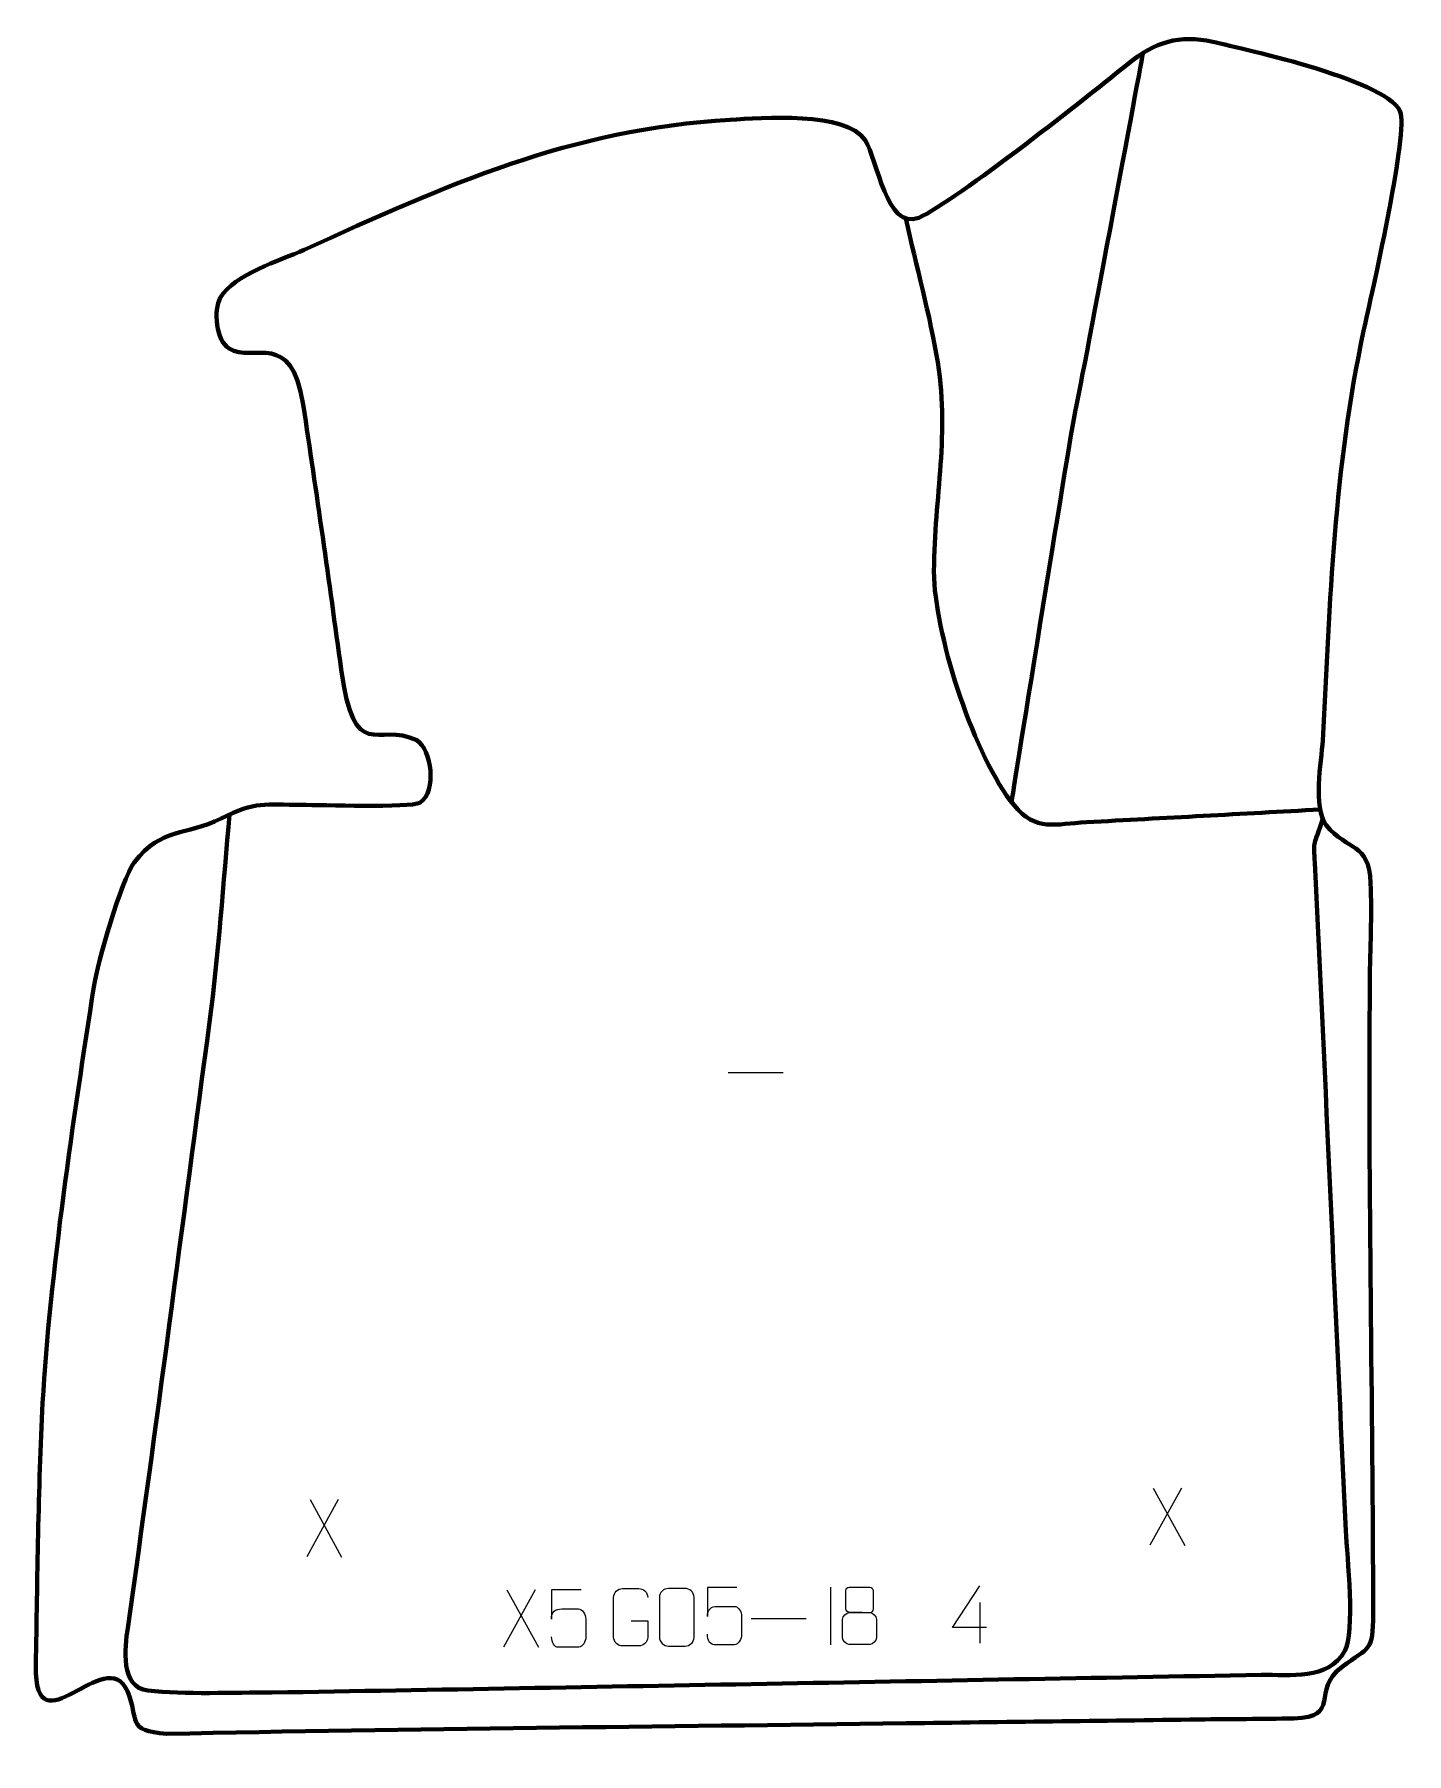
# Model space of a CAD drawing. Header units: millimetres. Extents: x 927 to 1523, y 75 to 823.
import ezdxf

# ---------------------------------------------------------------- set-up
doc = ezdxf.new("R2010")
doc.units = ezdxf.units.MM
doc.header["$MEASUREMENT"] = 0
doc.layers.add('layer 2', color=7, linetype='Continuous')
doc.layers.add('layer 3', color=7, linetype='Continuous')

msp = doc.modelspace()

# ---------------------------------------------------------------- linework, layer by layer
at = {"layer": 'layer 2', "color": 142, "lineweight": 158}
for points, knots in [([(1351.69, 489.0128), (1351.69, 489.0128), (1378.8241, 658.2688), (1379.6179, 660.1209), (1379.6179, 660.1209), (1380.4117, 661.973), (1408.8459, 814.5996), (1408.8459, 814.5996)], [0, 0, 0, 0, 0.33333333, 0.33333333, 0.33333333, 0.33333333, 1, 1, 1, 1]), ([(1305.7609, 742.6833), (1310.3023, 722.3769), (1316.2404, 700.4278), (1319.6867, 680.1298), (1319.6867, 680.1298), (1324.9467, 646.4057), (1317.6402, 619.0772), (1318.0174, 586.3948), (1318.0174, 586.3948), (1319.3518, 558.9834), (1335.4985, 508.799), (1352.7771, 487.6139), (1352.7771, 487.6139), (1362.2398, 476.0119), (1370.7954, 479.5316), (1384.2361, 480.2487), (1384.2361, 480.2487), (1418.115, 482.0562), (1451.9675, 483.8774), (1485.842, 485.7835)], [0, 0, 0, 0, 0.16666667, 0.16666667, 0.16666667, 0.16666667, 0.33333333, 0.33333333, 0.33333333, 0.33333333, 0.5, 0.5, 0.5, 0.5, 0.66666667, 0.66666667, 0.66666667, 0.66666667, 1, 1, 1, 1]), ([(1011.8437, 483.6095), (1009.2024, 453.8214), (1007.1154, 422.9248), (1003.1743, 393.3912), (1003.1743, 393.3912), (991.4532, 305.5566), (980.0314, 217.6854), (967.6251, 129.9435), (967.6251, 129.9435), (966.4224, 121.4421), (964.2325, 104.1961), (976.3949, 102.7915), (976.3949, 102.7915), (992.3757, 100.946), (1013.6522, 102.1183), (1030.4317, 101.9162), (1030.4317, 101.9162), (1173.6843, 104.3974), (1316.9303, 107.0829), (1460.1791, 109.5925), (1460.1791, 109.5925), (1472.8367, 109.8142), (1489.1337, 107.1831), (1496.5833, 120.0156), (1496.5833, 120.0156), (1501.0801, 127.7618), (1497.5365, 161.2324), (1497.0026, 172.2235), (1497.0026, 172.2235), (1492.3872, 269.0173), (1488.2594, 365.8265), (1483.4796, 462.6177), (1483.4796, 462.6177), (1483.0057, 472.2132), (1482.7774, 469.0233), (1486.2246, 479.5803), (1486.2246, 479.5803), (1486.2246, 479.5803), (1486.9472, 481.7933), (1486.9472, 481.7933)], [0, 0, 0, 0, 0.09090909, 0.09090909, 0.09090909, 0.09090909, 0.18181818, 0.18181818, 0.18181818, 0.18181818, 0.27272727, 0.27272727, 0.27272727, 0.27272727, 0.36363636, 0.36363636, 0.36363636, 0.36363636, 0.45454545, 0.45454545, 0.45454545, 0.45454545, 0.54545455, 0.54545455, 0.54545455, 0.54545455, 0.63636364, 0.63636364, 0.63636364, 0.63636364, 0.72727273, 0.72727273, 0.72727273, 0.72727273, 0.81818182, 0.81818182, 0.81818182, 0.81818182, 1, 1, 1, 1])]:
    msp.add_open_spline(points, degree=3, knots=knots, dxfattribs=at)
at = {"layer": 'layer 2', "color": 250, "lineweight": 9}
for points in [[(1228.5104, 371.3775), (1228.5104, 371.3775), (1252.4884, 371.3775), (1252.4884, 371.3775)], [(1425.5188, 190.8461), (1425.5188, 190.8461), (1411.7782, 165.9503), (1411.7782, 165.9503)], [(1413.2328, 190.8461), (1413.2328, 190.8461), (1426.9734, 165.8926), (1426.9734, 165.8926)], [(1059.1291, 185.8007), (1059.1291, 185.8007), (1045.3885, 160.9049), (1045.3885, 160.9049)], [(1046.8431, 185.8007), (1046.8431, 185.8007), (1060.5837, 160.8472), (1060.5837, 160.8472)], [(1144.6484, 146.5782), (1144.6484, 146.5782), (1130.9078, 121.6824), (1130.9078, 121.6824)], [(1132.3624, 146.5782), (1132.3624, 146.5782), (1146.103, 121.6247), (1146.103, 121.6247)], [(1272.9655, 147.6806), (1272.9655, 147.6806), (1272.9655, 122.7065), (1272.9655, 122.7065)], [(1337.91, 141.0359), (1337.91, 141.0359), (1337.91, 123.3712), (1337.91, 123.3712)], [(1238.4809, 134.1648), (1238.4809, 134.1648), (1262.4589, 134.1648), (1262.4589, 134.1648)]]:
    msp.add_open_spline(points, degree=3, dxfattribs=at)
for points, knots in [([(1164.6268, 146.5562), (1164.6268, 146.5562), (1151.7751, 146.5562), (1151.7751, 146.5562), (1151.7751, 146.5562), (1151.7754, 142.3256), (1151.7754, 138.0947), (1151.7751, 133.8635), (1151.7751, 133.8635), (1151.7748, 137.1736), (1153.4058, 138.2454), (1156.2178, 138.3059), (1156.2178, 138.3059), (1158.6574, 138.3062), (1161.0969, 138.3062), (1163.5361, 138.3059), (1163.5361, 138.3059), (1165.1859, 138.3127), (1166.6608, 135.9322), (1166.6893, 133.8635), (1166.6893, 133.8635), (1166.689, 131.2762), (1166.689, 128.6886), (1166.6893, 126.1009), (1166.6893, 126.1009), (1166.7355, 124.1415), (1165.2361, 121.7052), (1163.6102, 121.6467), (1163.6102, 121.6467), (1161.6537, 121.647), (1156.7587, 121.647), (1154.8017, 121.6467), (1154.8017, 121.6467), (1152.9562, 121.6379), (1151.8491, 123.6027), (1151.8283, 126.1538)], [0, 0, 0, 0, 0.1, 0.1, 0.1, 0.1, 0.2, 0.2, 0.2, 0.2, 0.3, 0.3, 0.3, 0.3, 0.4, 0.4, 0.4, 0.4, 0.5, 0.5, 0.5, 0.5, 0.6, 0.6, 0.6, 0.6, 0.7, 0.7, 0.7, 0.7, 0.8, 0.8, 0.8, 0.8, 1, 1, 1, 1]), ([(1186.4678, 133.1741), (1186.4678, 133.1741), (1193.6359, 133.1741), (1193.6359, 133.1741), (1193.6359, 133.1741), (1193.6359, 133.1741), (1193.6359, 126.006), (1193.6359, 126.006), (1193.6359, 126.006), (1193.4962, 123.6826), (1191.819, 122.203), (1189.6712, 122.1922), (1189.6712, 122.1922), (1187.3394, 122.1926), (1185.0074, 122.1926), (1182.6759, 122.1922), (1182.6759, 122.1922), (1180.751, 122.0868), (1178.7788, 123.9713), (1178.79, 125.9886), (1178.79, 125.9886), (1178.7904, 131.7587), (1178.7904, 137.5284), (1178.79, 143.2977), (1178.79, 143.2977), (1178.7942, 145.4358), (1180.541, 147.155), (1182.6933, 147.1416), (1182.6933, 147.1416), (1185.019, 147.1416), (1187.3451, 147.1416), (1189.6712, 147.1416), (1189.6712, 147.1416), (1191.6179, 147.177), (1193.6093, 145.6855), (1193.6359, 143.2478)], [0, 0, 0, 0, 0.1, 0.1, 0.1, 0.1, 0.2, 0.2, 0.2, 0.2, 0.3, 0.3, 0.3, 0.3, 0.4, 0.4, 0.4, 0.4, 0.5, 0.5, 0.5, 0.5, 0.6, 0.6, 0.6, 0.6, 0.7, 0.7, 0.7, 0.7, 0.8, 0.8, 0.8, 0.8, 1, 1, 1, 1]), ([(1202.6322, 147.1644), (1204.9983, 147.1644), (1207.3648, 147.1644), (1209.7313, 147.1644), (1209.7313, 147.1644), (1211.7118, 147.2), (1213.7378, 145.7057), (1213.7649, 143.2636), (1213.7649, 143.2636), (1213.7645, 137.5062), (1213.7645, 131.7484), (1213.7649, 125.9902), (1213.7649, 125.9902), (1213.6228, 123.6626), (1211.9164, 122.1803), (1209.7313, 122.1695), (1209.7313, 122.1695), (1207.3589, 122.1699), (1204.9865, 122.1699), (1202.6145, 122.1695), (1202.6145, 122.1695), (1200.656, 122.0639), (1198.6496, 123.9518), (1198.661, 125.9728), (1198.661, 125.9728), (1198.6614, 131.7534), (1198.6614, 137.5337), (1198.661, 143.3135), (1198.661, 143.3135), (1198.6653, 145.4555), (1200.4424, 147.178), (1202.6322, 147.1644)], [0, 0, 0, 0, 0.11111111, 0.11111111, 0.11111111, 0.11111111, 0.22222222, 0.22222222, 0.22222222, 0.22222222, 0.33333333, 0.33333333, 0.33333333, 0.33333333, 0.44444444, 0.44444444, 0.44444444, 0.44444444, 0.55555556, 0.55555556, 0.55555556, 0.55555556, 0.66666667, 0.66666667, 0.66666667, 0.66666667, 0.77777778, 0.77777778, 0.77777778, 0.77777778, 1, 1, 1, 1]), ([(1232.3596, 147.6483), (1232.3596, 147.6483), (1219.5079, 147.6483), (1219.5079, 147.6483), (1219.5079, 147.6483), (1219.5082, 143.4177), (1219.5082, 139.1868), (1219.5079, 134.9556), (1219.5079, 134.9556), (1219.5076, 138.2657), (1221.1386, 139.3375), (1223.9506, 139.398), (1223.9506, 139.398), (1226.3902, 139.3983), (1228.8297, 139.3983), (1231.2689, 139.398), (1231.2689, 139.398), (1232.9187, 139.4048), (1234.3936, 137.0243), (1234.4221, 134.9556), (1234.4221, 134.9556), (1234.4218, 132.3683), (1234.4218, 129.7807), (1234.4221, 127.193), (1234.4221, 127.193), (1234.4683, 125.2336), (1232.9689, 122.7973), (1231.343, 122.7388), (1231.343, 122.7388), (1229.3865, 122.7391), (1224.4915, 122.7391), (1222.5345, 122.7388), (1222.5345, 122.7388), (1220.689, 122.73), (1219.5819, 124.6948), (1219.5611, 127.2459)], [0, 0, 0, 0, 0.1, 0.1, 0.1, 0.1, 0.2, 0.2, 0.2, 0.2, 0.3, 0.3, 0.3, 0.3, 0.4, 0.4, 0.4, 0.4, 0.5, 0.5, 0.5, 0.5, 0.6, 0.6, 0.6, 0.6, 0.7, 0.7, 0.7, 0.7, 0.8, 0.8, 0.8, 0.8, 1, 1, 1, 1]), ([(1279.6587, 146.2704), (1279.6587, 144.0574), (1279.6587, 140.3751), (1279.6587, 138.1618), (1279.6587, 138.1618), (1279.6737, 137.6544), (1280.4811, 136.723), (1281.1812, 136.7242), (1281.1812, 136.7242), (1284.1511, 136.7244), (1287.1213, 136.6395), (1290.0917, 136.6392), (1290.0917, 136.6392), (1290.8888, 136.6434), (1291.6095, 137.4337), (1291.6069, 138.1544), (1291.6069, 138.1544), (1291.6066, 140.3704), (1291.6066, 144.0551), (1291.6069, 146.2704), (1291.6069, 146.2704), (1291.5884, 146.9812), (1290.977, 147.7416), (1290.1431, 147.7342), (1290.1431, 147.7342), (1287.126, 147.7339), (1284.1091, 147.7339), (1281.0925, 147.7342), (1281.0925, 147.7342), (1280.4661, 147.7418), (1279.642, 147.0308), (1279.6587, 146.2704)], [0, 0, 0, 0, 0.11111111, 0.11111111, 0.11111111, 0.11111111, 0.22222222, 0.22222222, 0.22222222, 0.22222222, 0.33333333, 0.33333333, 0.33333333, 0.33333333, 0.44444444, 0.44444444, 0.44444444, 0.44444444, 0.55555556, 0.55555556, 0.55555556, 0.55555556, 0.66666667, 0.66666667, 0.66666667, 0.66666667, 0.77777778, 0.77777778, 0.77777778, 0.77777778, 1, 1, 1, 1]), ([(1340.8541, 130.2748), (1340.8541, 130.2748), (1326.0324, 130.2748), (1326.0324, 130.2748), (1326.0324, 130.2748), (1326.0324, 130.2748), (1337.91, 148.3453), (1337.91, 148.3453)], [0, 0, 0, 0, 0.33333333, 0.33333333, 0.33333333, 0.33333333, 1, 1, 1, 1]), ([(1278.1999, 133.7522), (1278.1999, 130.5814), (1278.1999, 128.8793), (1278.1999, 125.7079), (1278.1999, 125.7079), (1278.1914, 124.486), (1279.8893, 122.7933), (1281.1419, 122.7848), (1281.1419, 122.7848), (1284.125, 122.7851), (1287.1083, 122.7851), (1290.0917, 122.7848), (1290.0917, 122.7848), (1291.415, 122.7965), (1293.0354, 124.4181), (1293.0243, 125.7173), (1293.0243, 125.7173), (1293.024, 128.8855), (1293.024, 130.5843), (1293.0243, 133.7522), (1293.0243, 133.7522), (1292.9546, 135.1326), (1291.3768, 136.7112), (1290.0714, 136.7051), (1290.0714, 136.7051), (1287.0948, 136.7048), (1284.1182, 136.7048), (1281.1419, 136.7051), (1281.1419, 136.7051), (1280.0624, 136.7115), (1278.2161, 135.1326), (1278.1999, 133.7522)], [0, 0, 0, 0, 0.11111111, 0.11111111, 0.11111111, 0.11111111, 0.22222222, 0.22222222, 0.22222222, 0.22222222, 0.33333333, 0.33333333, 0.33333333, 0.33333333, 0.44444444, 0.44444444, 0.44444444, 0.44444444, 0.55555556, 0.55555556, 0.55555556, 0.55555556, 0.66666667, 0.66666667, 0.66666667, 0.66666667, 0.77777778, 0.77777778, 0.77777778, 0.77777778, 1, 1, 1, 1])]:
    msp.add_open_spline(points, degree=3, knots=knots, dxfattribs=at)
at = {"layer": 'layer 3', "color": 242, "lineweight": 158}
msp.add_open_spline([(1508.8606, 136.1778), (1508.7605, 119.4316), (1507.3383, 122.1498), (1495.4275, 113.1456), (1495.4275, 113.1456), (1481.4707, 102.5946), (1495.3143, 91.1722), (1474.3648, 90.7033), (1474.3648, 90.7033), (1460.715, 90.3978), (1446.8727, 90.4308), (1433.1949, 90.2457), (1433.1949, 90.2457), (1390.7441, 89.5844), (1348.2976, 89.1679), (1305.8486, 88.5826), (1305.8486, 88.5826), (1198.8503, 87.0706), (1091.5997, 86.2859), (984.6428, 83.9877), (984.6428, 83.9877), (966.5042, 85.3363), (972.8724, 90.0305), (967.4861, 102.5187), (967.4861, 102.5187), (958.204, 124.0397), (927.0586, 75.3955), (927.6791, 113.598), (927.6791, 113.598), (928.3849, 151.4468), (928.6321, 190.1513), (930.6541, 227.8982), (930.6541, 227.8982), (933.7443, 283.1629), (944.2385, 352.7954), (952.864, 408.6788), (952.864, 408.6788), (954.6834, 419.3636), (964.6372, 454.6254), (970.4068, 462.791), (970.4068, 462.791), (982.6828, 478.2688), (992.3861, 474.0435), (1008.1813, 481.8685), (1008.1813, 481.8685), (1023.4256, 489.4207), (1026.9411, 487.8458), (1043.3432, 487.7875), (1043.3432, 487.7875), (1051.4742, 487.7193), (1090.0852, 486.4023), (1094.6196, 488.6868), (1094.6196, 488.6868), (1102.1385, 493.7907), (1099.6401, 511.7849), (1093.2754, 515.8587), (1093.2754, 515.8587), (1075.8334, 524.1935), (1066.188, 504.8651), (1060.4006, 546.6126), (1060.4006, 546.6126), (1055.081, 584.9867), (1049.7683, 623.4481), (1043.8487, 661.727), (1043.8487, 661.727), (1038.7293, 694.8313), (1022.5915, 679.6191), (1011.6593, 686.1245), (1011.6593, 686.1245), (1006.0649, 689.4536), (1004.7715, 702.856), (1007.8477, 708.1426), (1007.8477, 708.1426), (1013.8292, 718.4218), (1033.6608, 724.3026), (1044.3162, 728.9929), (1044.3162, 728.9929), (1106.3684, 757.3348), (1159.8412, 781.4341), (1229.4006, 785.5728), (1229.4006, 785.5728), (1242.8762, 786.347), (1279.9815, 789.2595), (1288.0437, 776.7008), (1288.0437, 776.7008), (1293.6109, 768.0286), (1297.1529, 737.4821), (1311.3618, 742.9477), (1311.3618, 742.9477), (1327.4248, 750.1127), (1387.1013, 797.4096), (1402.4637, 809.9902), (1402.4637, 809.9902), (1413.8501, 819.3148), (1424.8182, 822.67), (1439.1372, 819.4518), (1439.1372, 819.4518), (1453.3093, 816.2488), (1517.99, 801.9586), (1520.8923, 788.1712), (1520.8923, 788.1712), (1523.3927, 776.2933), (1508.2664, 710.1427), (1504.7225, 693.82), (1504.7225, 693.82), (1491.7284, 633.4397), (1490.1904, 576.9409), (1486.9646, 515.8149), (1486.9646, 515.8149), (1486.2317, 506.1644), (1482.678, 486.9352), (1488.4547, 478.9848), (1488.4547, 478.9848), (1497.8576, 467.2155), (1506.9616, 472.0644), (1507.7519, 453.7143), (1507.7519, 453.7143), (1508.3301, 440.2905), (1507.5106, 424.8641), (1507.4013, 411.1782), (1507.4013, 411.1782), (1506.6666, 319.265), (1508.709, 227.9618), (1508.8606, 136.1778)], degree=3, knots=[0, 0, 0, 0, 0.03125, 0.03125, 0.03125, 0.03125, 0.0625, 0.0625, 0.0625, 0.0625, 0.09375, 0.09375, 0.09375, 0.09375, 0.125, 0.125, 0.125, 0.125, 0.15625, 0.15625, 0.15625, 0.15625, 0.1875, 0.1875, 0.1875, 0.1875, 0.21875, 0.21875, 0.21875, 0.21875, 0.25, 0.25, 0.25, 0.25, 0.28125, 0.28125, 0.28125, 0.28125, 0.3125, 0.3125, 0.3125, 0.3125, 0.34375, 0.34375, 0.34375, 0.34375, 0.375, 0.375, 0.375, 0.375, 0.40625, 0.40625, 0.40625, 0.40625, 0.4375, 0.4375, 0.4375, 0.4375, 0.46875, 0.46875, 0.46875, 0.46875, 0.5, 0.5, 0.5, 0.5, 0.53125, 0.53125, 0.53125, 0.53125, 0.5625, 0.5625, 0.5625, 0.5625, 0.59375, 0.59375, 0.59375, 0.59375, 0.625, 0.625, 0.625, 0.625, 0.65625, 0.65625, 0.65625, 0.65625, 0.6875, 0.6875, 0.6875, 0.6875, 0.71875, 0.71875, 0.71875, 0.71875, 0.75, 0.75, 0.75, 0.75, 0.78125, 0.78125, 0.78125, 0.78125, 0.8125, 0.8125, 0.8125, 0.8125, 0.84375, 0.84375, 0.84375, 0.84375, 0.875, 0.875, 0.875, 0.875, 0.90625, 0.90625, 0.90625, 0.90625, 0.9375, 0.9375, 0.9375, 0.9375, 1, 1, 1, 1], dxfattribs=at)

doc.saveas('drawing.dxf')
